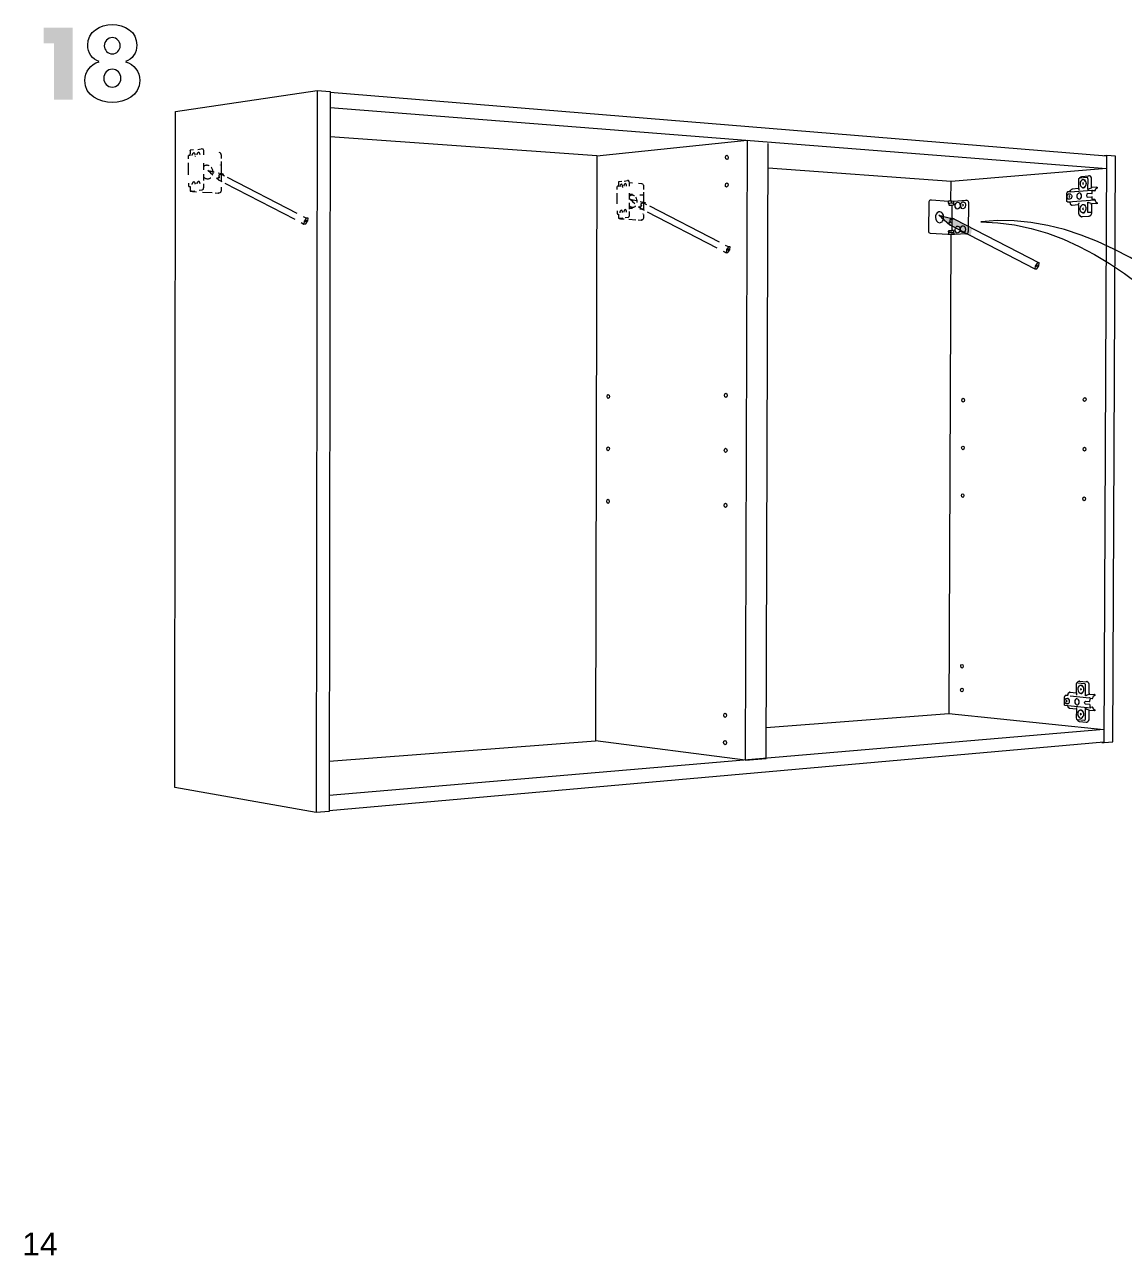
# Model space of a CAD drawing. Header units: metres. Extents: x -6.4 to 35.9, y -8.9 to 6.5.
# Drawn here: x 25.461 to 27.324, y -3.623 to -1.536 of the extents above; entities that cross this region are included whole.
import ezdxf

# ---------------------------------------------------------------- set-up
doc = ezdxf.new("R2010")
doc.units = ezdxf.units.M
doc.header["$MEASUREMENT"] = 0
for name, color, linetype, lineweight in [('PDF11_Geometry_Num_Penna__1_Num_Penna__255_Num_Penna__255_Num_Penna__255', 255, 'Continuous', 18), ('PDF11_Geometry_Num_Penna__7_Num_Penna__7_Num_Penna__7_Num_Penna__7', 7, 'Continuous', 18), ('PDF11_Text_Num_Penna__7_Num_Penna__7_Num_Penna__7_Num_Penna__7', 7, 'Continuous', 18)]:
    doc.layers.add(name, color=color, linetype=linetype, lineweight=lineweight)
doc.styles.add('GENERATED_STYLE_1', font='')
doc.styles.get('GENERATED_STYLE_1').set_extended_font_data('Arial')

msp = doc.modelspace()

# ---------------------------------------------------------------- hatches: boundary and pattern name
at = {"layer": 'PDF11_Geometry_Num_Penna__1_Num_Penna__255_Num_Penna__255_Num_Penna__255', "linetype": 'Continuous', "lineweight": 18}
msp.add_hatch(color=255, dxfattribs=at).paths.add_polyline_path([(27.0658, -1.8924), (27.0676, -1.8826), (27.037, -1.8663), (27.0304, -1.8649), (27.016, -1.8613), (27.0171, -1.8623), (27.0322, -1.8751)])
at = {"layer": 'PDF11_Geometry_Num_Penna__7_Num_Penna__7_Num_Penna__7_Num_Penna__7', "linetype": 'Continuous', "lineweight": 18}
msp.add_hatch(color=7, dxfattribs=at).paths.add_polyline_path([(25.5111, -1.5675), (25.5111, -1.6629), (25.5429, -1.6629), (25.5429, -1.5406), (25.4936, -1.5406), (25.4936, -1.5675)])

# ---------------------------------------------------------------- linework, layer by layer
at = {"layer": 'PDF11_Geometry_Num_Penna__7_Num_Penna__7_Num_Penna__7_Num_Penna__7', "color": 7, "linetype": 'Continuous', "lineweight": 18, "flags": 128}
for points in [[(25.9556, -2.872), (25.7164, -2.8294), (25.7175, -1.6829), (25.9575, -1.6476)], [(25.9575, -1.6476), (25.9556, -2.872)], [(25.9575, -1.6476), (25.9796, -1.6494), (25.9777, -2.87), (25.9556, -2.872)], [(25.9796, -1.6503), (27.2959, -1.7584)], [(25.9796, -1.6764), (27.2958, -1.7797)], [(26.4318, -1.7585), (25.9795, -1.7262)], [(26.4318, -1.7585), (26.6865, -1.7319), (26.6831, -2.7832)], [(25.7422, -1.749), (25.7422, -1.7538), (25.7422, -1.7539), (25.7423, -1.7541), (25.7423, -1.7543), (25.7423, -1.7545), (25.7423, -1.7547), (25.7423, -1.755)], [(25.7477, -1.7482), (25.7423, -1.7489)], [(25.7457, -1.7576), (25.7457, -1.7575), (25.7458, -1.7568), (25.746, -1.7561), (25.7462, -1.7554), (25.7464, -1.7548), (25.7467, -1.7543), (25.7471, -1.7538), (25.7474, -1.7535), (25.7478, -1.7533), (25.7482, -1.7532)], [(25.7539, -1.7565), (25.7539, -1.7565), (25.754, -1.7557), (25.7542, -1.755), (25.7544, -1.7544), (25.7547, -1.7537), (25.755, -1.7532), (25.7553, -1.7528), (25.7557, -1.7525), (25.7561, -1.7522), (25.7565, -1.7521)], [(25.7554, -1.7473), (25.7608, -1.7466), (25.7609, -1.7466), (25.761, -1.7466)], [(25.763, -1.7467), (25.761, -1.7466)], [(25.7652, -1.7564), (25.7652, -1.751)], [(26.7187, -2.7801), (26.7224, -1.7373)], [(25.7415, -1.7575), (25.7396, -1.7577), (25.7396, -1.7576), (25.7398, -1.7576), (25.74, -1.7576)], [(25.7396, -1.7631), (25.7396, -1.7577)], [(25.7396, -1.7906), (25.7396, -1.77)], [(25.7415, -1.7575), (25.7417, -1.7574), (25.7419, -1.7572), (25.7421, -1.7569), (25.7422, -1.7566), (25.7423, -1.7562), (25.7423, -1.7558), (25.7423, -1.755)], [(25.7507, -1.7589), (25.7506, -1.7589), (25.7506, -1.7589), (25.7506, -1.759), (25.7506, -1.7595)], [(25.7652, -1.7817), (25.7652, -1.7763), (25.7652, -1.7709)], [(25.7951, -1.8018), (25.7951, -1.7678)], [(26.4318, -1.7585), (26.4292, -2.7504)], [(27.2959, -1.7584), (27.2958, -1.7797), (27.0322, -1.8015)], [(27.2917, -2.7534), (27.2964, -1.7577)], [(27.3111, -1.7588), (27.2964, -1.7577), (27.292, -1.758)], [(27.3064, -2.7521), (27.3111, -1.7588)], [(25.7651, -1.7999), (25.7651, -1.7945), (25.7651, -1.7891)], [(25.7651, -1.7945), (25.7659, -1.7951), (25.7667, -1.7957), (25.7675, -1.7962), (25.7684, -1.7966), (25.7693, -1.7969), (25.7702, -1.7971), (25.7711, -1.7972), (25.7721, -1.7972)], [(25.7691, -1.7744), (25.7682, -1.7746), (25.7674, -1.7749), (25.7666, -1.7753), (25.7659, -1.7758), (25.7652, -1.7763)], [(25.7744, -1.7751), (25.7741, -1.775), (25.7731, -1.7746), (25.7721, -1.7744), (25.7711, -1.7743), (25.7701, -1.7743), (25.7691, -1.7744)], [(25.7764, -1.7868), (25.7721, -1.783), (25.7777, -1.7844)], [(25.7764, -1.7868), (25.7805, -1.7904)], [(25.781, -1.7885), (25.7811, -1.7881), (25.7811, -1.787), (25.7811, -1.7858), (25.7811, -1.7846), (25.7808, -1.7835), (25.7806, -1.7823), (25.7801, -1.7812), (25.7797, -1.7802), (25.7791, -1.7792), (25.7784, -1.7783), (25.7777, -1.7774)], [(25.7777, -1.7844), (25.7829, -1.7856)], [(25.7894, -1.7872), (25.7947, -1.7884)], [(25.7956, -1.7901), (25.7951, -1.7901), (25.7946, -1.7901), (25.7941, -1.7901), (25.7937, -1.7901), (25.7933, -1.7901), (25.793, -1.7901), (25.7926, -1.7902), (25.7923, -1.7902), (25.792, -1.7903), (25.7918, -1.7904), (25.7916, -1.7905), (25.7914, -1.7906), (25.7912, -1.7907), (25.791, -1.7908), (25.7909, -1.7909), (25.7908, -1.7911), (25.7907, -1.7912), (25.7906, -1.7914), (25.7906, -1.7916), (25.7906, -1.7918), (25.7906, -1.792), (25.7906, -1.7922), (25.7906, -1.7924), (25.7907, -1.7927), (25.7908, -1.7929), (25.7909, -1.7932), (25.7911, -1.7935), (25.7912, -1.7938), (25.7914, -1.7941), (25.7916, -1.7945), (25.7919, -1.7948), (25.7922, -1.7952)], [(25.7947, -1.7884), (25.7945, -1.7884), (25.7943, -1.7884), (25.7941, -1.7883), (25.794, -1.7884), (25.7939, -1.7884), (25.7939, -1.7884), (25.7939, -1.7885), (25.7939, -1.7886), (25.794, -1.7887), (25.7941, -1.7888), (25.7942, -1.789), (25.7944, -1.7891), (25.7946, -1.7893), (25.7949, -1.7896), (25.7952, -1.7898), (25.7956, -1.7901)], [(25.7987, -1.7898), (25.7979, -1.7895), (25.7973, -1.7893), (25.7967, -1.7891), (25.7962, -1.7889), (25.7958, -1.7888), (25.7954, -1.7886), (25.795, -1.7885), (25.7947, -1.7884)], [(25.8004, -1.7926), (25.7956, -1.7901)], [(27.0321, -1.8347), (27.0322, -1.8015), (26.722, -1.7793)], [(27.2661, -1.7921), (27.2659, -1.792), (27.2659, -1.792), (27.2657, -1.792), (27.2656, -1.792), (27.2655, -1.7921), (27.2654, -1.7921), (27.2654, -1.7922), (27.2654, -1.7924)], [(25.7396, -1.8044), (25.7395, -1.8098), (25.7396, -1.8098), (25.7398, -1.8099), (25.74, -1.8099), (25.7404, -1.81)], [(25.74, -1.8097), (25.7397, -1.8097), (25.7396, -1.8097), (25.7395, -1.8098)], [(25.74, -1.8101), (25.7421, -1.8102)], [(25.7421, -1.8102), (25.7422, -1.8105), (25.7423, -1.8107), (25.7423, -1.811), (25.7423, -1.8118)], [(25.7422, -1.8132), (25.7421, -1.818)], [(25.7423, -1.8118), (25.7423, -1.8121), (25.7423, -1.8124), (25.7422, -1.8126), (25.7422, -1.8128), (25.7422, -1.813), (25.7422, -1.8132)], [(25.7456, -1.8067), (25.7457, -1.8066), (25.7457, -1.8059), (25.7459, -1.8052), (25.7461, -1.8045), (25.7464, -1.8039), (25.7467, -1.8034), (25.747, -1.803), (25.7474, -1.8026), (25.7478, -1.8024), (25.7482, -1.8023)], [(25.7539, -1.8058), (25.7539, -1.8057), (25.754, -1.805), (25.7542, -1.8043), (25.7544, -1.8036), (25.7546, -1.803), (25.7549, -1.8025), (25.7553, -1.8021), (25.7556, -1.8017), (25.756, -1.8015), (25.7564, -1.8014)], [(25.7651, -1.8112), (25.7651, -1.8058)], [(25.7721, -1.7972), (25.7731, -1.7971), (25.7741, -1.7969), (25.775, -1.7965), (25.776, -1.7961), (25.7768, -1.7955), (25.7771, -1.7953)], [(25.7866, -1.7956), (25.7906, -1.7992)], [(25.7922, -1.7952), (25.7917, -1.7952), (25.7914, -1.7952), (25.791, -1.7952), (25.7907, -1.7952), (25.7904, -1.7952), (25.7901, -1.7952), (25.7899, -1.7953), (25.7897, -1.7953), (25.7895, -1.7954), (25.7894, -1.7954), (25.7892, -1.7955), (25.7891, -1.7956), (25.789, -1.7957), (25.7889, -1.7958), (25.7889, -1.7959), (25.7889, -1.7961), (25.7889, -1.7962), (25.7889, -1.7964), (25.7889, -1.7965), (25.789, -1.7967), (25.7891, -1.7969), (25.7892, -1.7971), (25.7894, -1.7974), (25.7895, -1.7976), (25.7897, -1.7979), (25.7899, -1.7981), (25.7902, -1.7984), (25.7904, -1.7987), (25.7907, -1.799), (25.791, -1.7994), (25.7914, -1.7997), (25.7918, -1.8001)], [(25.7918, -1.8001), (25.7914, -1.7998), (25.7911, -1.7996), (25.7909, -1.7994), (25.7906, -1.7992)], [(25.7966, -1.8026), (25.7918, -1.8001)], [(25.92, -1.8662), (25.8017, -1.8052)], [(25.9238, -1.8562), (25.8055, -1.7952)], [(26.468, -1.8099), (26.4664, -1.8102), (26.4664, -1.8101), (26.4666, -1.8101), (26.4668, -1.8101)], [(26.4664, -1.8156), (26.4664, -1.8102)], [(26.468, -1.8099), (26.4681, -1.8099), (26.4683, -1.8097), (26.4684, -1.8095), (26.4685, -1.8092), (26.4686, -1.8088), (26.4686, -1.8085), (26.4686, -1.8078)], [(26.4685, -1.8024), (26.4685, -1.8067), (26.4685, -1.8068), (26.4686, -1.8069), (26.4686, -1.8071), (26.4686, -1.8073), (26.4686, -1.8075), (26.4686, -1.8078)], [(26.474, -1.8016), (26.4686, -1.8023)], [(26.4713, -1.8108), (26.4713, -1.8107), (26.4713, -1.81), (26.4714, -1.8093), (26.4715, -1.8087), (26.4717, -1.8081), (26.4719, -1.8076), (26.4722, -1.8071), (26.4724, -1.8067), (26.4727, -1.8064), (26.473, -1.8062), (26.4733, -1.8061)], [(26.4754, -1.8112), (26.4753, -1.8112), (26.4753, -1.8113), (26.4753, -1.8114), (26.4753, -1.8117)], [(26.4779, -1.8098), (26.4779, -1.8098), (26.478, -1.8091), (26.4781, -1.8084), (26.4782, -1.8078), (26.4784, -1.8072), (26.4786, -1.8066), (26.4788, -1.8062), (26.4791, -1.8058), (26.4794, -1.8055), (26.4797, -1.8053), (26.48, -1.8052)], [(26.4782, -1.801), (26.4835, -1.8002), (26.4836, -1.8002), (26.4837, -1.8002)], [(26.4853, -1.8003), (26.4837, -1.8002)], [(26.487, -1.8096), (26.4871, -1.8042)], [(26.4924, -1.8046), (26.4871, -1.8042)], [(27.237, -1.815), (27.237, -1.8153), (27.2348, -1.8167)], [(27.2487, -1.8138), (27.2372, -1.8147), (27.2371, -1.8147), (27.2371, -1.8149), (27.237, -1.815)], [(27.2485, -1.8153), (27.2486, -1.8153), (27.2486, -1.8151), (27.2487, -1.815), (27.2487, -1.815), (27.2487, -1.8149), (27.2487, -1.8149)], [(27.2487, -1.8138), (27.2487, -1.8149)], [(27.2487, -1.8149), (27.2487, -1.8151), (27.2487, -1.8154), (27.2488, -1.8157), (27.2488, -1.816), (27.2489, -1.8163), (27.2491, -1.8167)], [(27.2645, -1.7976), (27.2644, -1.7973), (27.2644, -1.7969), (27.2643, -1.7966), (27.2642, -1.7963), (27.264, -1.796), (27.2639, -1.7958), (27.2637, -1.7956), (27.2635, -1.7954), (27.2633, -1.7953), (27.2631, -1.7952), (27.2628, -1.7952), (27.2626, -1.7952), (27.2511, -1.7961)], [(27.2599, -1.8094), (27.2598, -1.8098), (27.2597, -1.8102), (27.2595, -1.8105), (27.2593, -1.8109), (27.2592, -1.8112), (27.2589, -1.8115), (27.2587, -1.8117), (27.2585, -1.812), (27.2583, -1.8122), (27.258, -1.8123), (27.2578, -1.8125), (27.2576, -1.8126), (27.2571, -1.8127), (27.2566, -1.8128), (27.2564, -1.8128), (27.2561, -1.8128), (27.2558, -1.8127), (27.2556, -1.8126), (27.2553, -1.8125), (27.255, -1.8123), (27.2548, -1.8121), (27.2545, -1.8118)], [(27.2556, -1.807), (27.2567, -1.8053), (27.2556, -1.8036)], [(27.258, -1.8114), (27.258, -1.8114), (27.2582, -1.8113), (27.2584, -1.8111), (27.2586, -1.8109)], [(27.2603, -1.8016), (27.2604, -1.8016), (27.2605, -1.8021), (27.2607, -1.8025), (27.2609, -1.803), (27.2609, -1.8035), (27.261, -1.8041), (27.2611, -1.8046), (27.2611, -1.8051), (27.2611, -1.8057), (27.261, -1.8062), (27.2609, -1.8067), (27.2608, -1.8072), (27.2606, -1.8078), (27.2605, -1.8083), (27.2603, -1.8087), (27.26, -1.8092), (27.2598, -1.8096), (27.2598, -1.8097)], [(27.2644, -1.8156), (27.2645, -1.7976)], [(27.2666, -1.8142), (27.2665, -1.8143), (27.2663, -1.8144), (27.2659, -1.8146), (27.2655, -1.8148), (27.2652, -1.815), (27.2648, -1.8153), (27.2644, -1.8155)], [(27.27, -1.8128), (27.2666, -1.8142)], [(27.2711, -1.8121), (27.2707, -1.8121), (27.2706, -1.8122), (27.2706, -1.8123), (27.2705, -1.8125)], [(27.2795, -1.8115), (27.2802, -1.8115), (27.2802, -1.813), (27.2774, -1.8147)], [(25.7421, -1.818), (25.7422, -1.818), (25.7423, -1.8181), (25.7425, -1.8181), (25.7429, -1.8181), (25.7432, -1.8182), (25.7437, -1.8182), (25.7462, -1.8183)], [(25.7445, -1.818), (25.7498, -1.8174)], [(25.7462, -1.8183), (25.7462, -1.8188)], [(25.7462, -1.8188), (25.7463, -1.8188), (25.7464, -1.8188), (25.7466, -1.8189), (25.7469, -1.8189), (25.7473, -1.8189)], [(25.7473, -1.8189), (25.7527, -1.8192)], [(25.7574, -1.8166), (25.7627, -1.8161)], [(25.7633, -1.8198), (25.7792, -1.8207)], [(25.7845, -1.821), (25.7899, -1.8213)], [(25.7904, -1.8213), (25.7902, -1.8213), (25.7899, -1.8213), (25.7911, -1.8212)], [(25.7904, -1.8213), (25.7916, -1.8212), (25.7913, -1.8212), (25.7911, -1.8212)], [(26.4664, -1.8394), (26.4664, -1.8215)], [(26.487, -1.8268), (26.487, -1.8214)], [(26.487, -1.823), (26.4924, -1.8233)], [(26.4902, -1.8251), (26.4895, -1.8253), (26.4889, -1.8256), (26.4882, -1.8259), (26.4876, -1.8263), (26.487, -1.8268)], [(26.487, -1.8322), (26.487, -1.8268)], [(26.4923, -1.8354), (26.4879, -1.8316), (26.4935, -1.8329)], [(26.4953, -1.8263), (26.495, -1.826), (26.4942, -1.8256), (26.4934, -1.8253), (26.4926, -1.8251), (26.4918, -1.825), (26.491, -1.825), (26.4902, -1.8251)], [(26.4923, -1.8354), (26.4963, -1.8389)], [(26.4935, -1.8329), (26.4988, -1.8342)], [(26.4998, -1.8374), (26.4998, -1.8374), (26.4999, -1.8363), (26.4999, -1.8353), (26.4998, -1.8342), (26.4997, -1.8332), (26.4994, -1.8322), (26.4991, -1.8312), (26.4987, -1.8303), (26.4982, -1.8294), (26.4977, -1.8286), (26.4976, -1.8284)], [(26.5046, -1.8242), (26.51, -1.8246)], [(26.5053, -1.8358), (26.5105, -1.837)], [(26.5111, -1.8492), (26.5112, -1.8197)], [(26.999, -1.833), (27.0281, -1.8349)], [(27.0301, -1.8348), (27.0286, -1.8349), (27.0285, -1.8349), (27.0283, -1.8349), (27.0282, -1.8349), (27.0281, -1.8349)], [(27.0289, -1.8388), (27.0291, -1.8388), (27.0292, -1.8388), (27.0281, -1.8387), (27.0281, -1.8349)], [(27.0301, -1.8348), (27.0305, -1.8347), (27.0309, -1.8347), (27.0314, -1.8347), (27.0319, -1.8347), (27.0324, -1.8347), (27.0328, -1.8347), (27.0333, -1.8347), (27.0337, -1.8348), (27.0365, -1.8349)], [(27.0337, -1.8385), (27.0337, -1.8348)], [(27.036, -1.8388), (27.0371, -1.8387), (27.0371, -1.8349)], [(27.0365, -1.8349), (27.0366, -1.8349), (27.0369, -1.8349), (27.0371, -1.8349)], [(27.0371, -1.8349), (27.0576, -1.8334)], [(27.2341, -1.8192), (27.23, -1.8195), (27.2297, -1.8195), (27.2294, -1.8197), (27.2292, -1.8199), (27.229, -1.8202), (27.2288, -1.8206), (27.2287, -1.8209), (27.2287, -1.8214)], [(27.23, -1.8366), (27.2297, -1.8365), (27.2294, -1.8363), (27.2292, -1.8361), (27.229, -1.8358), (27.2288, -1.8354), (27.2287, -1.835), (27.2287, -1.8345), (27.2287, -1.8214)], [(27.2765, -1.8333), (27.23, -1.8366)], [(27.2332, -1.8368), (27.23, -1.8366)], [(27.2327, -1.829), (27.2338, -1.8272), (27.2327, -1.8255)], [(27.2342, -1.8382), (27.2341, -1.8378), (27.2341, -1.8375), (27.2339, -1.8372), (27.2337, -1.837), (27.2335, -1.8369), (27.2332, -1.8368)], [(27.2343, -1.8178), (27.2343, -1.8184), (27.2342, -1.8187), (27.2342, -1.8189), (27.2341, -1.8192), (27.271, -1.8163)], [(27.2343, -1.8178), (27.2343, -1.8175), (27.2344, -1.8173), (27.2345, -1.817), (27.2346, -1.8168), (27.2348, -1.8167)], [(27.2497, -1.8316), (27.2491, -1.8316), (27.2487, -1.8315), (27.2481, -1.8313), (27.2479, -1.8312), (27.2477, -1.831), (27.2472, -1.8306), (27.2469, -1.8301), (27.2465, -1.8296), (27.2463, -1.829), (27.2461, -1.8284), (27.246, -1.8278), (27.2459, -1.8272), (27.2459, -1.8266), (27.2459, -1.826), (27.246, -1.8254), (27.2462, -1.8248), (27.2463, -1.8242), (27.2466, -1.8236), (27.2469, -1.8231), (27.2473, -1.8225), (27.2477, -1.8221), (27.2479, -1.8219), (27.2482, -1.8217), (27.2484, -1.8215), (27.2487, -1.8214), (27.2492, -1.8212), (27.2497, -1.8211)], [(27.2641, -1.8223), (27.2709, -1.8218), (27.2709, -1.822), (27.271, -1.8221), (27.2711, -1.8222), (27.2718, -1.8222)], [(27.2641, -1.8283), (27.2709, -1.8278), (27.2709, -1.8276), (27.271, -1.8275), (27.2711, -1.8275)], [(27.2642, -1.8545), (27.2643, -1.8366)], [(27.2642, -1.8366), (27.2647, -1.8369), (27.2651, -1.8371), (27.2654, -1.8373), (27.2658, -1.8374), (27.2662, -1.8376), (27.2664, -1.8377), (27.2665, -1.8377)], [(27.2711, -1.8164), (27.2722, -1.8163)], [(27.2718, -1.8315), (27.2718, -1.8275), (27.2711, -1.8275)], [(27.2723, -1.8176), (27.2721, -1.8176), (27.272, -1.8177), (27.2719, -1.8179), (27.2718, -1.8181)], [(27.2718, -1.8222), (27.2718, -1.8182)], [(27.2722, -1.8322), (27.2721, -1.8321), (27.2719, -1.832), (27.2718, -1.8318), (27.2718, -1.8315)], [(27.2773, -1.8352), (27.2773, -1.8347), (27.2771, -1.8342), (27.277, -1.8337), (27.2768, -1.8333), (27.2765, -1.8329), (27.2762, -1.8327), (27.2758, -1.8325), (27.2755, -1.8324), (27.2722, -1.8322)], [(27.2757, -1.8178), (27.2756, -1.8178), (27.2755, -1.8178), (27.2723, -1.8176)], [(27.2773, -1.8352), (27.2773, -1.8358), (27.28, -1.8379)], [(26.4664, -1.8513), (26.4664, -1.8567), (26.4664, -1.8568), (26.4665, -1.8568), (26.4668, -1.8569), (26.4671, -1.8569)], [(26.4667, -1.857), (26.4685, -1.8571)], [(26.4685, -1.8572), (26.4685, -1.8574), (26.4686, -1.8576), (26.4686, -1.8579), (26.4686, -1.8586)], [(26.4712, -1.8547), (26.4712, -1.8546), (26.4713, -1.8539), (26.4714, -1.8533), (26.4715, -1.8526), (26.4717, -1.8521), (26.4719, -1.8515), (26.4721, -1.851), (26.4724, -1.8507), (26.4727, -1.8504), (26.473, -1.8502), (26.4733, -1.8501)], [(26.4779, -1.8539), (26.4779, -1.8538), (26.4779, -1.8531), (26.478, -1.8524), (26.4782, -1.8518), (26.4783, -1.8512), (26.4785, -1.8507), (26.4788, -1.8502), (26.479, -1.8498), (26.4794, -1.8495), (26.4796, -1.8494), (26.48, -1.8492)], [(26.487, -1.8485), (26.487, -1.8431), (26.487, -1.8377)], [(26.487, -1.8431), (26.4876, -1.8436), (26.4883, -1.8442), (26.4889, -1.8446), (26.4897, -1.845), (26.4904, -1.8452), (26.4911, -1.8454), (26.4919, -1.8455), (26.4926, -1.8455)], [(26.487, -1.8469), (26.4924, -1.8472)], [(26.487, -1.858), (26.487, -1.8526)], [(26.4926, -1.8455), (26.4934, -1.8454), (26.4942, -1.8452), (26.495, -1.8449), (26.4957, -1.8445), (26.4964, -1.844), (26.4971, -1.8434), (26.4973, -1.8431)], [(26.5024, -1.8442), (26.5065, -1.8478)], [(26.5046, -1.848), (26.5099, -1.8484)], [(26.508, -1.8438), (26.5076, -1.8438), (26.5072, -1.8437), (26.5068, -1.8437), (26.5065, -1.8437), (26.5062, -1.8438), (26.506, -1.8438), (26.5057, -1.8438), (26.5055, -1.8439), (26.5053, -1.8439), (26.5052, -1.844), (26.505, -1.8441), (26.5049, -1.8442), (26.5048, -1.8443), (26.5048, -1.8444), (26.5047, -1.8445), (26.5047, -1.8446), (26.5047, -1.8448), (26.5047, -1.8449), (26.5048, -1.8451), (26.5048, -1.8453), (26.5049, -1.8455), (26.5051, -1.8457), (26.5052, -1.8459), (26.5054, -1.8462), (26.5055, -1.8464), (26.5058, -1.8467), (26.506, -1.847), (26.5063, -1.8473), (26.5066, -1.8476), (26.5069, -1.8479), (26.5072, -1.8483), (26.5076, -1.8487)], [(26.5114, -1.8387), (26.5109, -1.8386), (26.5104, -1.8386), (26.51, -1.8386), (26.5095, -1.8386), (26.5092, -1.8387), (26.5088, -1.8387), (26.5085, -1.8387), (26.5082, -1.8388), (26.5079, -1.8389), (26.5076, -1.8389), (26.5074, -1.839), (26.5072, -1.8391), (26.507, -1.8392), (26.5069, -1.8394), (26.5067, -1.8395), (26.5066, -1.8396), (26.5065, -1.8398), (26.5065, -1.8399), (26.5064, -1.8401), (26.5064, -1.8403), (26.5064, -1.8405), (26.5064, -1.8407), (26.5065, -1.841), (26.5065, -1.8412), (26.5066, -1.8415), (26.5067, -1.8418), (26.5069, -1.8421), (26.507, -1.8424), (26.5072, -1.8427), (26.5075, -1.843), (26.5077, -1.8434), (26.508, -1.8438)], [(26.5076, -1.8487), (26.5073, -1.8484), (26.5069, -1.8482), (26.5067, -1.8479), (26.5065, -1.8478)], [(26.5124, -1.8511), (26.5076, -1.8487)], [(26.5105, -1.837), (26.5103, -1.837), (26.5101, -1.8369), (26.51, -1.8369), (26.5098, -1.8369), (26.5097, -1.8369), (26.5097, -1.837), (26.5097, -1.8371), (26.5097, -1.8371), (26.5098, -1.8373), (26.5099, -1.8374), (26.51, -1.8375), (26.5102, -1.8377), (26.5105, -1.8379), (26.5107, -1.8381), (26.5111, -1.8384), (26.5114, -1.8387)], [(26.5145, -1.8384), (26.5138, -1.8381), (26.5131, -1.8379), (26.5126, -1.8377), (26.5121, -1.8375), (26.5116, -1.8373), (26.5112, -1.8372), (26.5108, -1.8371), (26.5105, -1.837)], [(26.5162, -1.8411), (26.5114, -1.8387)], [(26.6358, -1.9148), (26.5176, -1.8538)], [(26.6396, -1.9048), (26.5214, -1.8438)], [(27.0281, -1.8387), (27.0282, -1.8387), (27.0283, -1.8387), (27.0285, -1.8387), (27.0286, -1.8387)], [(27.0283, -1.8399), (27.0283, -1.8396), (27.0284, -1.8394), (27.0285, -1.8391), (27.0287, -1.8389), (27.0289, -1.8388)], [(27.0283, -1.8399), (27.0283, -1.8406), (27.0283, -1.8409), (27.0284, -1.8412), (27.0286, -1.8415), (27.0288, -1.8417), (27.029, -1.8419), (27.0292, -1.8419), (27.0329, -1.8421)], [(27.0297, -1.8388), (27.0295, -1.8388), (27.0292, -1.8388), (27.0289, -1.8388)], [(27.0316, -1.8386), (27.0297, -1.8388)], [(27.0321, -1.8386), (27.032, -1.8386), (27.0319, -1.8386), (27.0318, -1.8386), (27.0316, -1.8386)], [(27.0351, -1.8388), (27.0321, -1.8386)], [(27.0338, -1.8422), (27.0336, -1.8422), (27.0333, -1.8422), (27.0331, -1.8422), (27.0329, -1.8422)], [(27.036, -1.842), (27.0338, -1.8422), (27.0336, -1.8851)], [(27.0351, -1.8388), (27.0355, -1.8388), (27.0358, -1.8389), (27.0363, -1.8389), (27.0365, -1.839), (27.0366, -1.8392), (27.0367, -1.8394), (27.0368, -1.8397), (27.0369, -1.84), (27.0369, -1.8407)], [(27.0369, -1.8407), (27.0368, -1.841), (27.0367, -1.8413), (27.0366, -1.8416), (27.0364, -1.8418), (27.0362, -1.8419), (27.036, -1.842)], [(27.0365, -1.8387), (27.0366, -1.8387), (27.0369, -1.8388), (27.0371, -1.8387)], [(27.0514, -1.8404), (27.0534, -1.8418), (27.0516, -1.8438)], [(27.2342, -1.8382), (27.2341, -1.8388), (27.2342, -1.8391), (27.2342, -1.8394), (27.2343, -1.8396), (27.2345, -1.8399), (27.2347, -1.84), (27.2369, -1.8417)], [(27.2371, -1.8423), (27.237, -1.8423), (27.2369, -1.8422), (27.2369, -1.842), (27.2369, -1.8417)], [(27.2486, -1.8415), (27.2371, -1.8423)], [(27.2378, -1.8424), (27.2371, -1.8423)], [(27.249, -1.8377), (27.2489, -1.8381), (27.2487, -1.8385), (27.2487, -1.8388), (27.2486, -1.8391), (27.2486, -1.8394), (27.2486, -1.8397)], [(27.2486, -1.8416), (27.2486, -1.8397)], [(27.2703, -1.8546), (27.2703, -1.8554), (27.2702, -1.8562), (27.27, -1.8569), (27.2697, -1.8576), (27.2694, -1.8583), (27.269, -1.8589), (27.2686, -1.8595), (27.2681, -1.8599), (27.2676, -1.8603), (27.2671, -1.8606), (27.2665, -1.8608), (27.2659, -1.8609), (27.2544, -1.8616)], [(27.2556, -1.8499), (27.2567, -1.8481), (27.2556, -1.8465)], [(27.2578, -1.8537), (27.2579, -1.8537), (27.2581, -1.8536), (27.2583, -1.8534), (27.2585, -1.8532), (27.2585, -1.8531)], [(27.2601, -1.8439), (27.2601, -1.8439), (27.2603, -1.8444), (27.2604, -1.8448), (27.2606, -1.8453), (27.2607, -1.8458), (27.2608, -1.8463), (27.2608, -1.8469), (27.2608, -1.8474), (27.2608, -1.848), (27.2608, -1.8485), (27.2607, -1.849), (27.2606, -1.8495), (27.2604, -1.85), (27.2603, -1.8505), (27.2601, -1.851), (27.2598, -1.8515), (27.2596, -1.8519), (27.2595, -1.8519)], [(27.2656, -1.8545), (27.2653, -1.8545), (27.265, -1.8545), (27.2647, -1.8545), (27.2644, -1.8545), (27.2642, -1.8545)], [(27.2689, -1.8546), (27.2656, -1.8545)], [(27.2698, -1.8393), (27.2665, -1.8377)], [(27.2696, -1.8546), (27.2695, -1.8546), (27.2693, -1.8546), (27.2691, -1.8546)], [(27.2704, -1.8414), (27.2703, -1.8546), (27.2696, -1.8546)], [(27.2706, -1.8399), (27.2705, -1.8399), (27.2704, -1.8398), (27.2704, -1.8396)], [(27.2704, -1.8414), (27.2704, -1.841), (27.2705, -1.8407), (27.2706, -1.8404), (27.2709, -1.8402), (27.2711, -1.8401), (27.2713, -1.84), (27.2706, -1.8399)], [(27.2793, -1.8393), (27.2706, -1.8399)], [(27.28, -1.8379), (27.28, -1.8394), (27.2793, -1.8393)], [(25.9303, -1.8715), (25.9351, -1.874), (25.9382, -1.8737), (25.9412, -1.8692)], [(25.9389, -1.864), (25.9341, -1.8615)], [(25.9358, -1.8687), (25.9355, -1.8691), (25.9351, -1.874)], [(25.9413, -1.869), (25.9416, -1.8686), (25.942, -1.8637), (25.9389, -1.864), (25.9359, -1.8685)], [(26.4686, -1.8586), (26.4686, -1.8588), (26.4686, -1.8591), (26.4685, -1.8593), (26.4685, -1.8595), (26.4685, -1.8596), (26.4685, -1.8598)], [(26.4685, -1.8598), (26.4685, -1.8641)], [(26.4685, -1.8641), (26.4685, -1.8641), (26.4686, -1.8642), (26.4688, -1.8642), (26.4691, -1.8642), (26.4693, -1.8643), (26.4697, -1.8643), (26.4717, -1.8644)], [(26.4703, -1.8641), (26.4757, -1.8635)], [(26.4717, -1.8648), (26.4718, -1.8648), (26.4719, -1.8649), (26.4721, -1.8649), (26.4723, -1.8649), (26.4727, -1.8649)], [(26.4727, -1.8649), (26.4781, -1.8653)], [(26.4797, -1.863), (26.4851, -1.8624)], [(26.4859, -1.8658), (26.4977, -1.8665)], [(26.5016, -1.8667), (26.507, -1.8671)], [(26.5074, -1.8671), (26.5072, -1.8671), (26.507, -1.8671), (26.5079, -1.867)], [(26.5074, -1.8671), (26.5084, -1.867), (26.5081, -1.867), (26.5079, -1.867)], [(27.0158, -1.8628), (27.0115, -1.859), (27.0171, -1.8604)], [(27.0158, -1.8628), (27.03, -1.8752)], [(27.0171, -1.8604), (27.0341, -1.8644)], [(27.0316, -1.8712), (27.0311, -1.8712), (27.0308, -1.8712), (27.0304, -1.8712), (27.0301, -1.8712), (27.0298, -1.8712), (27.0295, -1.8712), (27.0293, -1.8712), (27.0291, -1.8713), (27.0289, -1.8713), (27.0288, -1.8714), (27.0286, -1.8715), (27.0285, -1.8716), (27.0284, -1.8717), (27.0283, -1.8718), (27.0283, -1.8719), (27.0283, -1.8721), (27.0283, -1.8722), (27.0283, -1.8724), (27.0283, -1.8725), (27.0284, -1.8727), (27.0285, -1.8729), (27.0286, -1.8731), (27.0288, -1.8733), (27.0289, -1.8736), (27.0291, -1.8738), (27.0293, -1.8741), (27.0296, -1.8744), (27.0298, -1.8747), (27.0301, -1.875), (27.0304, -1.8753), (27.0308, -1.8757), (27.0312, -1.8761)], [(27.035, -1.8661), (27.0345, -1.8661), (27.034, -1.866), (27.0335, -1.866), (27.0331, -1.8661), (27.0327, -1.8661), (27.0324, -1.8661), (27.032, -1.8662), (27.0317, -1.8662), (27.0314, -1.8663), (27.0312, -1.8664), (27.031, -1.8664), (27.0308, -1.8665), (27.0306, -1.8666), (27.0304, -1.8668), (27.0303, -1.8669), (27.0302, -1.867), (27.0301, -1.8672), (27.03, -1.8674), (27.03, -1.8675), (27.03, -1.8677), (27.03, -1.8679), (27.03, -1.8682), (27.03, -1.8684), (27.0301, -1.8686), (27.0302, -1.8689), (27.0303, -1.8692), (27.0305, -1.8695), (27.0306, -1.8698), (27.0308, -1.8701), (27.031, -1.8705), (27.0313, -1.8708), (27.0316, -1.8712)], [(27.0312, -1.8761), (27.0308, -1.8758), (27.0305, -1.8756), (27.0303, -1.8754), (27.03, -1.8752)], [(27.0312, -1.8761), (27.1745, -1.95), (27.1776, -1.9497), (27.181, -1.9446), (27.1814, -1.9397)], [(27.0341, -1.8644), (27.0339, -1.8644), (27.0337, -1.8644), (27.0335, -1.8643), (27.0334, -1.8643), (27.0333, -1.8644), (27.0333, -1.8644), (27.0333, -1.8645), (27.0333, -1.8646), (27.0334, -1.8647), (27.0335, -1.8648), (27.0336, -1.865), (27.0338, -1.8651), (27.034, -1.8653), (27.0343, -1.8656), (27.0346, -1.8658), (27.035, -1.8661)], [(27.0381, -1.8658), (27.0373, -1.8655), (27.0367, -1.8653), (27.0361, -1.8651), (27.0356, -1.8649), (27.0352, -1.8647), (27.0348, -1.8646), (27.0344, -1.8645), (27.0341, -1.8644)], [(27.0381, -1.8658), (27.1814, -1.9397), (27.1783, -1.94), (27.1749, -1.9451), (27.1745, -1.95)], [(27.2653, -1.8608), (27.266, -1.8608)], [(27.0286, -1.885), (27.0284, -1.8852), (27.0283, -1.8854), (27.0282, -1.8857), (27.0281, -1.8861), (27.0281, -1.8867)], [(27.0299, -1.8878), (27.0287, -1.8879), (27.0285, -1.8878), (27.0284, -1.8876), (27.0283, -1.8873), (27.0282, -1.887), (27.0281, -1.8867)], [(27.0287, -1.8879), (27.0281, -1.888), (27.0281, -1.8917)], [(27.0286, -1.885), (27.0288, -1.8849), (27.0291, -1.8849)], [(27.0319, -1.8917), (27.0286, -2.7042)], [(27.0291, -1.8849), (27.0327, -1.8851), (27.0329, -1.8851), (27.0332, -1.8851), (27.0334, -1.8851), (27.0336, -1.8851)], [(27.0299, -1.8878), (27.0303, -1.8878), (27.0307, -1.8878), (27.0312, -1.8878), (27.0316, -1.8878), (27.0321, -1.8878), (27.0326, -1.8878), (27.0331, -1.8878), (27.0335, -1.8878), (27.0361, -1.888)], [(27.0335, -1.8878), (27.0335, -1.8916)], [(27.0362, -1.8851), (27.036, -1.8849), (27.0358, -1.8849), (27.0336, -1.8851)], [(27.0361, -1.888), (27.0363, -1.8878), (27.0364, -1.8876), (27.0366, -1.8874), (27.0366, -1.8871), (27.0366, -1.8868), (27.0367, -1.8861)], [(27.0362, -1.8851), (27.0364, -1.8852), (27.0366, -1.8855), (27.0366, -1.8858), (27.0367, -1.8861)], [(27.0363, -1.888), (27.0364, -1.888), (27.0366, -1.888), (27.0369, -1.888)], [(27.0369, -1.888), (27.0369, -1.8918)], [(27.0587, -1.8906), (27.038, -1.8919)], [(27.0573, -1.8905), (27.0587, -1.8906)], [(26.6461, -1.9201), (26.6509, -1.9226), (26.654, -1.9223), (26.657, -1.9178)], [(26.6547, -1.9125), (26.6499, -1.9101)], [(26.6516, -1.9172), (26.6513, -1.9177), (26.6509, -1.9226)], [(26.6578, -1.9123), (26.6547, -1.9125), (26.6517, -1.917)], [(26.6571, -1.9176), (26.6574, -1.9171), (26.6578, -1.9123)], [(27.2489, -2.6492), (27.2493, -2.6491), (27.2496, -2.649)], [(27.2503, -2.649), (27.2496, -2.649), (27.2499, -2.649), (27.2501, -2.649), (27.2616, -2.6501)], [(27.2501, -2.649), (27.2508, -2.649)], [(27.2503, -2.649), (27.2505, -2.649), (27.2508, -2.649)], [(27.2304, -2.6714), (27.2304, -2.672), (27.2303, -2.6724), (27.2302, -2.6727), (27.2301, -2.673), (27.2299, -2.6732), (27.2297, -2.6733), (27.2294, -2.6734), (27.2262, -2.6736)], [(27.2304, -2.6714), (27.2304, -2.6711), (27.2305, -2.6708), (27.2306, -2.6706), (27.2307, -2.6703), (27.2309, -2.6702)], [(27.2331, -2.6682), (27.2331, -2.6685), (27.2309, -2.6702)], [(27.2334, -2.6679), (27.2332, -2.6679), (27.2332, -2.668), (27.2331, -2.6682)], [(27.234, -2.6678), (27.2334, -2.6679)], [(27.2334, -2.6679), (27.2448, -2.6689), (27.2447, -2.669), (27.2446, -2.6691), (27.2446, -2.6693)], [(27.2448, -2.6688), (27.2448, -2.6708)], [(27.2448, -2.6708), (27.2448, -2.6711), (27.2448, -2.6714), (27.2449, -2.6717), (27.2449, -2.672), (27.245, -2.6724), (27.2452, -2.6728)], [(27.2605, -2.6564), (27.2605, -2.656), (27.2604, -2.6557), (27.2604, -2.6553), (27.2602, -2.655), (27.2601, -2.6547), (27.2599, -2.6545), (27.2597, -2.6543), (27.2596, -2.654), (27.2594, -2.6539), (27.2591, -2.6537), (27.2589, -2.6537), (27.2586, -2.6536), (27.2471, -2.6526)], [(27.2514, -2.6614), (27.2534, -2.6627), (27.2516, -2.6647)], [(27.2557, -2.6586), (27.2557, -2.6586), (27.256, -2.659), (27.2562, -2.6594), (27.2564, -2.6599), (27.2566, -2.6604), (27.2568, -2.6609), (27.2569, -2.6614), (27.257, -2.6619), (27.2571, -2.6624), (27.2571, -2.663), (27.2571, -2.6635), (27.2571, -2.6641), (27.257, -2.6646), (27.257, -2.6651), (27.2568, -2.6656), (27.2567, -2.666), (27.2565, -2.6665), (27.2564, -2.6666)], [(27.2604, -2.6742), (27.2605, -2.6564)], [(27.266, -2.6716), (27.2627, -2.6731)], [(27.2666, -2.6713), (27.2666, -2.6712), (27.2666, -2.671), (27.2667, -2.671), (27.2668, -2.671), (27.2755, -2.6718)], [(27.2675, -2.6709), (27.2668, -2.671)], [(27.2762, -2.6717), (27.2761, -2.6732), (27.2734, -2.6752)], [(27.2762, -2.6717), (27.2755, -2.6718)], [(27.2262, -2.6736), (27.2259, -2.6737), (27.2256, -2.6739), (27.2254, -2.6741), (27.2251, -2.6744), (27.225, -2.6748), (27.2249, -2.6752), (27.2248, -2.6757)], [(27.226, -2.6907), (27.2257, -2.6906), (27.2254, -2.6905), (27.2252, -2.6902), (27.225, -2.6899), (27.2249, -2.6896), (27.2248, -2.6892), (27.2248, -2.6888), (27.2248, -2.6757)], [(27.2302, -2.6876), (27.2287, -2.6876), (27.2284, -2.6876), (27.228, -2.6875), (27.2276, -2.6874), (27.2273, -2.6872), (27.227, -2.687), (27.2267, -2.6868), (27.2264, -2.6865), (27.2261, -2.6861), (27.2258, -2.6858), (27.2256, -2.6853), (27.2254, -2.6849), (27.2252, -2.6844), (27.2251, -2.6839), (27.2251, -2.6834), (27.225, -2.6829), (27.225, -2.6825), (27.2251, -2.682), (27.2252, -2.6815), (27.2253, -2.681), (27.2255, -2.6805), (27.2257, -2.6801), (27.226, -2.6797), (27.2263, -2.6794), (27.2266, -2.6791), (27.227, -2.6788), (27.2274, -2.6787), (27.2277, -2.6786), (27.228, -2.6785), (27.2298, -2.6783)], [(27.2302, -2.6911), (27.226, -2.6907)], [(27.2278, -2.6846), (27.229, -2.683), (27.2277, -2.6812)], [(27.2695, -2.6949), (27.2302, -2.6911)], [(27.2303, -2.6917), (27.2303, -2.6914), (27.2302, -2.6911)], [(27.2303, -2.6917), (27.2303, -2.6923), (27.2303, -2.6926), (27.2304, -2.6929), (27.2305, -2.6931), (27.2306, -2.6933), (27.2308, -2.6934), (27.233, -2.6947)], [(27.2344, -2.6743), (27.267, -2.6774)], [(27.2627, -2.6731), (27.2625, -2.6732), (27.2623, -2.6733), (27.2619, -2.6734), (27.2616, -2.6736), (27.2612, -2.6738), (27.2608, -2.674), (27.2604, -2.6742)], [(27.2683, -2.6776), (27.2671, -2.6775)], [(27.2671, -2.6836), (27.2671, -2.6836), (27.2678, -2.6836)], [(27.2678, -2.6889), (27.2671, -2.6889)], [(27.2678, -2.6836), (27.2679, -2.6796)], [(27.2678, -2.6889), (27.2678, -2.6928), (27.2715, -2.6932)], [(27.2683, -2.6789), (27.2681, -2.679), (27.268, -2.6791), (27.2679, -2.6793), (27.2679, -2.6796)], [(27.2715, -2.6786), (27.2683, -2.6789)], [(26.7189, -2.728), (27.0286, -2.7042)], [(27.0286, -2.7042), (27.2914, -2.7314)], [(27.2332, -2.6954), (27.2331, -2.6953), (27.233, -2.6952), (27.233, -2.6951), (27.233, -2.6947)], [(27.2446, -2.6965), (27.2332, -2.6954)], [(27.2446, -2.6965), (27.2447, -2.6965), (27.2447, -2.6955)], [(27.2451, -2.6937), (27.2449, -2.6941), (27.2448, -2.6944), (27.2447, -2.6947), (27.2447, -2.695), (27.2447, -2.6953), (27.2447, -2.6955)], [(27.2512, -2.7036), (27.2532, -2.7049), (27.2514, -2.707)], [(27.2546, -2.6997), (27.2545, -2.6997), (27.2544, -2.6995), (27.2542, -2.6993), (27.254, -2.6992), (27.2539, -2.6991), (27.2538, -2.6991)], [(27.2554, -2.7007), (27.2557, -2.7011), (27.256, -2.7015), (27.2562, -2.702), (27.2564, -2.7025), (27.2565, -2.703), (27.2567, -2.7035), (27.2568, -2.704), (27.2568, -2.7046), (27.2569, -2.7051), (27.2569, -2.7056), (27.2569, -2.7061), (27.2568, -2.7067), (27.2567, -2.7072), (27.2566, -2.7077), (27.2564, -2.7082), (27.2563, -2.7086), (27.2562, -2.7087)], [(27.2664, -2.6998), (27.2664, -2.6995), (27.2665, -2.6992), (27.2666, -2.699), (27.2668, -2.6988), (27.267, -2.6987), (27.2666, -2.6986)], [(27.2753, -2.6995), (27.267, -2.6987)], [(27.2678, -2.6928), (27.2717, -2.6932)], [(27.2733, -2.6957), (27.2733, -2.6952), (27.2732, -2.6948), (27.273, -2.6943), (27.2728, -2.694), (27.2726, -2.6936), (27.2723, -2.6934), (27.272, -2.6933), (27.2717, -2.6932)], [(27.2733, -2.6957), (27.2733, -2.6963), (27.2761, -2.6979)], [(27.2761, -2.6979), (27.276, -2.6994), (27.2753, -2.6995)], [(27.2914, -2.7314), (27.2913, -2.7527), (25.9777, -2.8691)], [(27.2914, -2.7314), (25.9778, -2.8431)], [(25.9779, -2.7849), (26.4292, -2.7503)], [(26.6831, -2.7832), (26.4292, -2.7504)], [(27.2879, -2.753), (27.2917, -2.7534)], [(27.2917, -2.7534), (27.3064, -2.7521)], [(26.6831, -2.7832), (26.7187, -2.7801)]]:
    msp.add_lwpolyline(points, dxfattribs=at)
for points in [[(25.7423, -1.7489), (25.7423, -1.749)], [(25.7506, -1.7596), (25.7506, -1.7595)], [(25.7938, -1.7737), (25.7937, -1.7737), (25.7937, -1.7738)], [(25.7763, -1.7863), (25.7764, -1.786), (25.7765, -1.7856), (25.7766, -1.7853), (25.7768, -1.785), (25.7771, -1.7847), (25.7773, -1.7845), (25.7775, -1.7844), (25.7777, -1.7844), (25.7775, -1.7844), (25.7773, -1.7845), (25.7771, -1.7847), (25.7768, -1.785), (25.7766, -1.7853), (25.7765, -1.7856), (25.7764, -1.786)], [(25.7764, -1.7868), (25.7764, -1.7867), (25.7763, -1.7865), (25.7763, -1.7863), (25.7763, -1.7865), (25.7764, -1.7867)], [(25.7404, -1.81), (25.7404, -1.81)], [(25.7506, -1.8055), (25.7505, -1.8054), (25.7505, -1.8054)], [(25.7936, -1.8004), (25.7937, -1.8005), (25.7937, -1.8005)], [(26.4686, -1.8023), (26.4686, -1.8023)], [(26.4753, -1.8118), (26.4753, -1.8118)], [(27.2706, -1.8121), (27.2707, -1.8121), (27.2707, -1.8121)], [(25.7423, -1.8179), (25.7422, -1.8179)], [(25.7448, -1.8181), (25.7446, -1.8181), (25.7445, -1.818)], [(26.4921, -1.8349), (26.4922, -1.8345), (26.4923, -1.8342), (26.4925, -1.8339), (26.4927, -1.8335), (26.4929, -1.8333), (26.4931, -1.8331), (26.4933, -1.833), (26.4935, -1.8329), (26.4933, -1.833), (26.4931, -1.8331), (26.4929, -1.8333), (26.4927, -1.8335), (26.4925, -1.8339), (26.4923, -1.8342), (26.4922, -1.8345)], [(26.4923, -1.8354), (26.4922, -1.8353), (26.4921, -1.8351), (26.4921, -1.8349), (26.4921, -1.8351), (26.4922, -1.8353)], [(26.5101, -1.8244), (26.5101, -1.8245), (26.51, -1.8246)], [(27.0576, -1.8334), (27.0577, -1.8334)], [(27.2718, -1.8181), (27.2718, -1.8182)], [(26.4667, -1.8567), (26.4665, -1.8567), (26.4664, -1.8567)], [(26.4671, -1.8569), (26.4671, -1.8569)], [(26.4753, -1.8529), (26.4752, -1.8528), (26.4752, -1.8528)], [(26.5099, -1.8484), (26.51, -1.8484), (26.51, -1.8485)], [(26.5099, -1.8566), (26.51, -1.8566), (26.51, -1.8566)], [(27.0361, -1.8388), (27.036, -1.8388), (27.0361, -1.8388)], [(27.2483, -1.8412), (27.2484, -1.8412), (27.2484, -1.8412), (27.2484, -1.8412), (27.2485, -1.8412), (27.2485, -1.8412)], [(27.2486, -1.8397), (27.2486, -1.8397), (27.2486, -1.8396), (27.2485, -1.8396), (27.2485, -1.8396)], [(26.4686, -1.864), (26.4685, -1.8641)], [(26.4706, -1.8642), (26.4705, -1.8642), (26.4704, -1.8641)], [(27.0157, -1.8623), (27.0158, -1.862), (27.0159, -1.8616), (27.016, -1.8613), (27.0162, -1.8609), (27.0165, -1.8607), (27.0167, -1.8605), (27.0169, -1.8604), (27.0171, -1.8604), (27.0169, -1.8604), (27.0167, -1.8605), (27.0165, -1.8607), (27.0162, -1.8609), (27.016, -1.8613), (27.0159, -1.8616), (27.0158, -1.862)], [(27.0158, -1.8628), (27.0158, -1.8627), (27.0157, -1.8625), (27.0157, -1.8623), (27.0157, -1.8625), (27.0158, -1.8627)], [(27.254, -1.8616), (27.2533, -1.8616), (27.2535, -1.8616)], [(27.254, -1.8616), (27.2542, -1.8617), (27.2544, -1.8616)], [(27.0263, -1.8861), (27.0264, -1.8861), (27.0264, -1.8861)], [(27.2499, -2.6492), (27.25, -2.6491)], [(27.2447, -2.671), (27.2447, -2.6709), (27.2447, -2.6709), (27.2447, -2.6708), (27.2447, -2.6708)], [(27.2665, -2.6986), (27.2666, -2.6986), (27.2666, -2.6986), (27.2666, -2.6986), (27.2665, -2.6986), (27.2665, -2.6985)]]:
    msp.add_lwpolyline(points, close=True, dxfattribs=at)
for points in [[(25.7951, -1.763), (25.7951, -1.7576, 0.396559), (25.7911, -1.7528)], [(27.2487, -1.8138), (27.2487, -1.7989, -0.235433), (27.2505, -1.7953), (27.2508, -1.7952, -0.223399), (27.254, -1.793), (27.2655, -1.7921)], [(27.2794, -1.8115), (27.2711, -1.8121), (27.2709, -1.812), (27.2707, -1.8118), (27.2706, -1.8115), (27.2705, -1.8112), (27.2705, -1.8109), (27.2706, -1.7977, 0.376138), (27.2668, -1.7921), (27.2661, -1.7921)], [(25.7916, -1.8212, 0.376984), (25.795, -1.8169), (25.7951, -1.8115)], [(26.5112, -1.8154), (26.5112, -1.81, 0.393476), (26.508, -1.8057), (26.5026, -1.8053)], [(27.2551, -1.799), (27.2554, -1.7988), (27.2557, -1.7986), (27.2559, -1.7985), (27.2562, -1.7984), (27.2565, -1.7983), (27.2568, -1.7982, -0.352991), (27.2599, -1.8008)], [(27.038, -1.8919), (27.0376, -1.8919), (27.0371, -1.8919), (27.0366, -1.8919), (27.0362, -1.8919), (27.0357, -1.8919), (27.0353, -1.8919), (27.0349, -1.8919), (27.0317, -1.8917), (27.0268, -1.8918), (26.9974, -1.8902, -0.351717), (26.9947, -1.8862), (26.9949, -1.8367, -0.391169), (26.9974, -1.8331), (26.9987, -1.833), (26.9988, -1.8329), (26.999, -1.833)], [(27.0579, -1.8334), (27.0592, -1.8335, -0.357916), (27.0616, -1.8371), (27.0614, -1.8866)], [(26.5084, -1.867, 0.367169), (26.5111, -1.8631), (26.5111, -1.8577)], [(27.2486, -1.8416), (27.2485, -1.8557, 0.206784), (27.2497, -1.8587), (27.25, -1.8589, 0.289184), (27.2533, -1.8616)], [(27.2549, -1.8413), (27.2552, -1.8411), (27.2555, -1.8409), (27.2557, -1.8408), (27.256, -1.8407), (27.2563, -1.8406), (27.2566, -1.8405, -0.365019), (27.2597, -1.8433)], [(27.2448, -2.6688), (27.2448, -2.6549), (27.2449, -2.6545), (27.2449, -2.654), (27.245, -2.6536), (27.2452, -2.6532), (27.2453, -2.6529), (27.2455, -2.6525), (27.2458, -2.6522), (27.2461, -2.6519), (27.2463, -2.6517, -0.188321), (27.2486, -2.6493)], [(27.2675, -2.6709), (27.2672, -2.6708), (27.267, -2.6707), (27.2668, -2.6704), (27.2667, -2.6702), (27.2666, -2.6698), (27.2665, -2.6695), (27.2666, -2.6563, 0.373059), (27.2623, -2.65), (27.2616, -2.6501)], [(27.2507, -2.6565), (27.2511, -2.6562), (27.2514, -2.656), (27.2518, -2.6558), (27.2521, -2.6557), (27.2525, -2.6557), (27.2529, -2.6557, -0.308061), (27.256, -2.659)], [(27.2671, -2.6889), (27.2604, -2.6883, -0.679775), (27.2602, -2.683), (27.2602, -2.683), (27.2603, -2.683), (27.2603, -2.683), (27.2603, -2.683), (27.2604, -2.683), (27.2605, -2.683), (27.2671, -2.6836)], [(27.2447, -2.6965), (27.2446, -2.7114, 0.247669), (27.2464, -2.7151), (27.2467, -2.7152), (27.2467, -2.7153), (27.2469, -2.7156), (27.2472, -2.716), (27.2476, -2.7163), (27.248, -2.7167), (27.2484, -2.7169), (27.2487, -2.7171), (27.2491, -2.7172), (27.2494, -2.7173), (27.2498, -2.7174), (27.2613, -2.7186), (27.2614, -2.7186), (27.2615, -2.7186), (27.2616, -2.7186), (27.2618, -2.7186), (27.2619, -2.7186), (27.2626, -2.7185, 0.391234), (27.2663, -2.713), (27.2664, -2.6998)], [(27.2468, -2.7143), (27.2583, -2.7155, 0.421185), (27.2602, -2.713), (27.2603, -2.6952), (27.2607, -2.6955), (27.2611, -2.6958), (27.2615, -2.696), (27.2618, -2.6962), (27.2622, -2.6964), (27.2624, -2.6964), (27.2626, -2.6965), (27.2659, -2.6979)], [(27.2505, -2.6986), (27.2509, -2.6983), (27.2512, -2.6981), (27.2516, -2.6979), (27.2519, -2.6979), (27.2522, -2.6978), (27.2527, -2.6978, -0.32056), (27.2558, -2.7013)]]:
    msp.add_lwpolyline(points, format="xyb", dxfattribs=at)
for points in [[(27.2333, -1.832), (27.2319, -1.8319), (27.2315, -1.8318), (27.2312, -1.8317), (27.2308, -1.8315), (27.2305, -1.8312), (27.2302, -1.831), (27.2299, -1.8307), (27.2297, -1.8304), (27.2295, -1.83), (27.2293, -1.8296), (27.2291, -1.8292), (27.229, -1.8287), (27.2289, -1.8282), (27.2289, -1.8277), (27.2289, -1.8272), (27.2289, -1.8267), (27.2291, -1.8262), (27.2292, -1.8257), (27.2293, -1.8253), (27.2296, -1.8248), (27.2298, -1.8244), (27.2301, -1.824), (27.2304, -1.8237), (27.2308, -1.8234), (27.2311, -1.8231), (27.2315, -1.8229), (27.232, -1.8228), (27.2323, -1.8227), (27.2326, -1.8227), (27.2341, -1.8227, -0.718127)], [(27.0126, -1.8719, 0.421916), (27.0196, -1.8628, 0.443994), (27.0114, -1.853, 0.655771)]]:
    msp.add_lwpolyline(points, format="xyb", close=True, dxfattribs=at)
at = {"layer": 'PDF11_Geometry_Num_Penna__7_Num_Penna__7_Num_Penna__7_Num_Penna__7', "color": 7, "linetype": 'Continuous', "lineweight": 18}
for centre, radius, start, end in [((27.253, -2.6671), 0.00293, 227.5105, 352.5981), ((27.2528, -2.7092), 0.00297, 229.6061, 353.0728)]:
    msp.add_arc(centre, radius, start, end, dxfattribs=at)
for centre, major_axis, ratio, start_param, end_param in [((25.7466, -1.7627), (0.00207, 0.0095), 0.383465, 5.389281, 6.410376), ((25.7559, -1.7581), (0.00091, 0.00595), 0.49845, 5.088405, 6.400115), ((25.7621, -1.7523), (0.00102, 0.00564), 0.519635, 5.04145, 6.301773), ((25.7486, -1.8062), (-0.00032, 0.00394), 0.530167, 4.594036, 6.328693), ((25.756, -1.8072), (0.00071, 0.00581), 0.498522, 5.049943, 6.374739), ((25.7625, -1.8112), (-0.00005, 0.00491), 0.540284, 3.220177, 4.707248), ((26.4731, -1.8109), (0.00037, 0.00481), 0.464131, 4.81875, 6.35897), ((26.4787, -1.8123), (0.00158, 0.00705), 0.414098, 5.183119, 6.39063), ((26.4852, -1.8042), (0.0001, 0.00391), 0.483557, 4.733805, 6.24547), ((27.2562, -1.8051), (0.00098, 0.00687), 0.733694, 1.665267, 4.10321), ((27.256, -1.8054), (0.00074, 0.00654), 0.757009, 5.405095, 7.893968), ((27.2672, -1.802), (-0.0092, 0.0156), 0.288515, 3.019505, 3.613898), ((27.2497, -1.8264), (0.00044, 0.00524), 0.722829, 3.251579, 6.389713), ((27.2641, -1.8253), (0.00025, 0.00299), 0.725325, 0.118996, 3.238348), ((26.4734, -1.8544), (0.0001, 0.00433), 0.458068, 4.682998, 6.365212), ((26.4803, -1.8529), (-0.00026, 0.00363), 0.460539, 4.434919, 6.343752), ((27.2558, -1.8477), (0.00062, 0.00665), 0.753495, 1.593592, 4.092069), ((27.2558, -1.8475), (0.00074, 0.00642), 0.767666, 5.401367, 7.917693), ((27.2566, -1.8504), (0.00038, 0.00467), 0.714641, 2.569063, 4.514315), ((26.4849, -1.858), (-0.00002, 0.00436), 0.483385, 3.219109, 4.717339), ((27.0569, -1.8831), (-0.00234, 0.00735), 0.532255, 3.018215, 4.062195), ((27.2521, -2.6629), (-0.00066, 0.00655), 0.757331, 5.356279, 7.838473), ((27.2521, -2.6632), (-0.00071, 0.00635), 0.774058, 1.506884, 4.061146), ((27.2299, -2.683), (-0.00036, 0.0046), 0.704311, 3.133956, 6.186303), ((27.2458, -2.6843), (-0.00054, 0.00522), 0.728015, 6.150262, 9.26818), ((27.2457, -2.6843), (-0.00054, 0.00522), 0.726409, 3.005864, 6.127935), ((27.2719, -2.6763), (0.00055, 0.00236), 0.597201, 3.253182, 5.288433), ((27.2519, -2.7051), (-0.00075, 0.00664), 0.749663, 5.358625, 7.822276), ((27.2519, -2.7053), (-0.00078, 0.00637), 0.771472, 1.508475, 4.054219)]:
    msp.add_ellipse(centre, major_axis=major_axis, ratio=ratio, start_param=start_param, end_param=end_param, dxfattribs=at)
for centre, major_axis, ratio in [((26.6521, -1.761), (0.00024, 0.00364), 0.636876), ((26.6519, -1.8076), (0.00024, 0.00364), 0.636863), ((27.0434, -1.8427), (0.00047, 0.00592), 0.691473), ((27.0527, -1.842), (0.00046, 0.00593), 0.692751), ((25.9385, -1.8688), (0.00063, 0.00122), 0.428706), ((25.9385, -1.8688), (0.00063, 0.00122), 0.428706), ((27.0433, -1.8832), (0.00039, 0.00591), 0.694751), ((27.0525, -1.8826), (0.00042, 0.00593), 0.691399), ((26.6544, -1.9174), (0.00063, 0.00122), 0.428631), ((26.6544, -1.9174), (0.00063, 0.00122), 0.428631), ((27.1779, -1.9448), (0.00063, 0.00122), 0.4268), ((27.1779, -1.9448), (0.00063, 0.00122), 0.4268), ((26.4511, -2.1663), (0.00006, 0.00348), 0.612619), ((26.6504, -2.1646), (0.00005, 0.00365), 0.635372), ((27.0527, -2.1726), (0.00004, 0.00318), 0.69242), ((27.2588, -2.1713), (0.00006, 0.0033), 0.725626), ((26.4508, -2.2552), (0.00002, 0.00348), 0.611038), ((26.6501, -2.2577), (0, 0.00364), 0.638029), ((27.0524, -2.2535), (-0.00002, 0.00316), 0.694521), ((27.2584, -2.2557), (-0.00003, 0.00331), 0.724971), ((27.052, -2.3345), (-0.00005, 0.00317), 0.692825), ((27.258, -2.3401), (-0.00008, 0.0033), 0.723498), ((26.4506, -2.3442), (-0.00005, 0.00347), 0.613173), ((26.6498, -2.3508), (-0.00005, 0.00363), 0.641062), ((27.0508, -2.6238), (-0.00022, 0.00316), 0.691458), ((27.0507, -2.6642), (-0.00025, 0.00316), 0.690296), ((26.6491, -2.7069), (-0.00025, 0.00363), 0.634336), ((26.649, -2.7533), (-0.00026, 0.00363), 0.634819)]:
    msp.add_ellipse(centre, major_axis=major_axis, ratio=ratio, dxfattribs=at)
for points in [[(25.5684, -1.5706), (25.5684, -1.5472), (25.5892, -1.5357), (25.6101, -1.5357)], [(25.6101, -1.5357), (25.631, -1.5357), (25.6518, -1.5472), (25.6518, -1.5706)], [(25.6101, -1.5578), (25.6026, -1.5578), (25.5966, -1.5639), (25.5966, -1.5715)], [(25.6235, -1.5715), (25.6235, -1.5639), (25.6175, -1.5578), (25.6101, -1.5578)], [(25.5877, -1.5983), (25.5765, -1.5946), (25.5684, -1.5835), (25.5684, -1.5706)], [(25.5966, -1.5715), (25.5966, -1.5792), (25.6026, -1.5853), (25.6101, -1.5853)], [(25.6101, -1.5853), (25.6175, -1.5853), (25.6235, -1.5792), (25.6235, -1.5715)], [(25.6518, -1.5706), (25.6518, -1.5835), (25.6437, -1.5946), (25.6325, -1.5983)], [(25.5634, -1.6307), (25.5634, -1.6147), (25.5731, -1.6035), (25.5877, -1.5986)], [(25.6325, -1.5986), (25.6471, -1.6035), (25.6568, -1.6147), (25.6568, -1.6307)], [(25.6101, -1.6114), (25.602, -1.6114), (25.5955, -1.6183), (25.5955, -1.6267)], [(25.5955, -1.6267), (25.5955, -1.635), (25.602, -1.6416), (25.6101, -1.6416)], [(25.6247, -1.6267), (25.6247, -1.6183), (25.6182, -1.6114), (25.6101, -1.6114)], [(25.6101, -1.6416), (25.6182, -1.6416), (25.6247, -1.635), (25.6247, -1.6267)], [(25.6101, -1.6677), (25.589, -1.6677), (25.5634, -1.656), (25.5634, -1.6307)], [(25.6568, -1.6307), (25.6568, -1.656), (25.6312, -1.6677), (25.6101, -1.6677)], [(27.7752, -2.3837), (27.709, -2.2562), (27.3832, -1.8318), (27.0829, -1.8704)], [(27.0829, -1.8704), (27.3918, -1.8704), (27.6423, -2.31), (27.678, -2.4311)]]:
    msp.add_open_spline(points, degree=3, dxfattribs=at)

# ---------------------------------------------------------------- texts
at = {"layer": 'PDF11_Text_Num_Penna__7_Num_Penna__7_Num_Penna__7_Num_Penna__7', "color": 7, "linetype": 'Continuous', "lineweight": 18, "insert": (25.4573, -3.623), "char_height": 0.038701, "attachment_point": 7, "style": 'GENERATED_STYLE_1'}
msp.add_mtext('\\A1;{\\pql;\\fArial|b0|i0|c0|p34;14}', dxfattribs=at)

doc.saveas('drawing.dxf')
